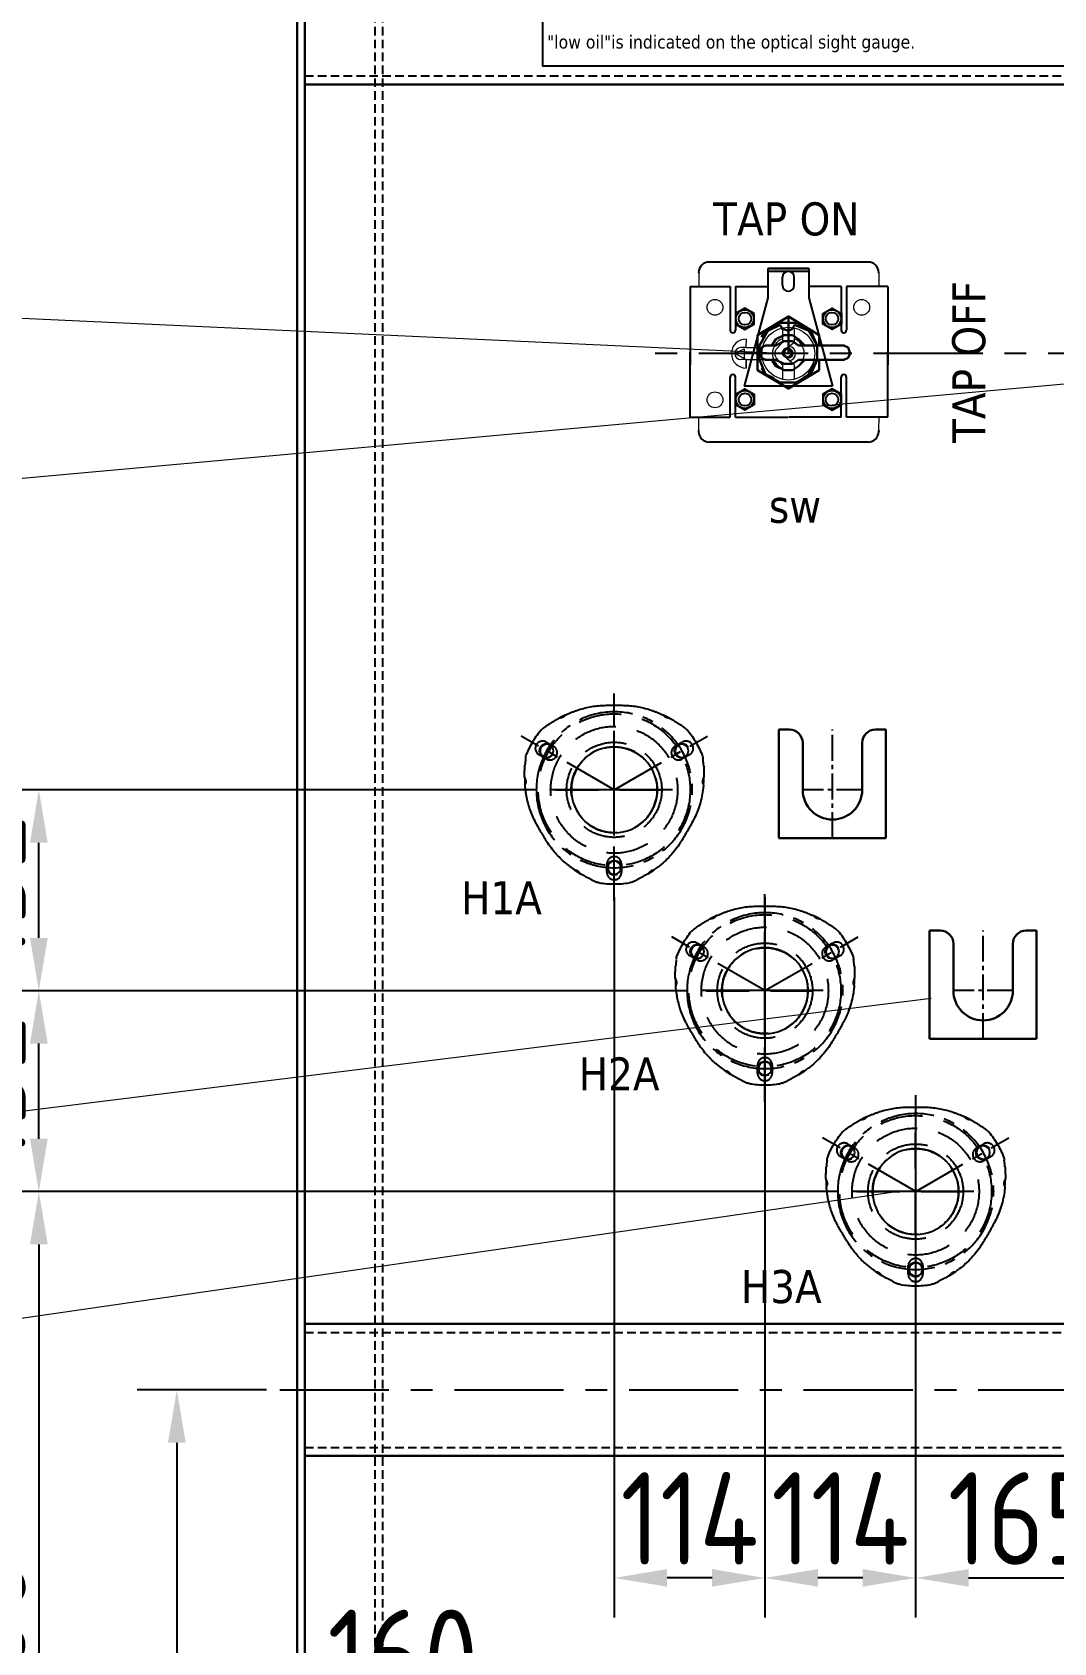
# Model space of a CAD drawing. Header units: millimetres. Extents: x 51831 to 122350, y -311274 to -161296.
# Drawn here: x 53288 to 54061, y -163890 to -162672 of the extents above; entities that cross this region are included whole.
import ezdxf

# ---------------------------------------------------------------- set-up
doc = ezdxf.new("R2010")
doc.units = ezdxf.units.MM
doc.header["$LTSCALE"] = 13
for name, pattern in [('CENTER', [50.8, 31.75, -6.35, 6.35, -6.35]), ('CENTER2', [1.125, 0.75, -0.125, 0.125, -0.125]), ('CENTERX2', [101.6, 63.5, -12.7, 12.7, -12.7]), ('DASHED', [0.75, 0.5, -0.25])]:
    doc.linetypes.add(name, pattern=pattern)
doc.layers.get('0').update_dxf_attribs({"color": 1, "linetype": 'CENTER'})
for name, color, linetype in [('1', 4, 'Continuous'), ('2细线层', 4, 'Continuous'), ('3中心线层', 1, 'CENTER'), ('4虚线层', 6, 'DASHED'), ('中心线', 1, 'CENTER2'), ('粗实线', 4, 'Continuous')]:
    doc.layers.add(name, color=color, linetype=linetype)
doc.layers.add('标注、文本', color=3, linetype='Continuous', lineweight=25)
doc.layers.add('铁心', color=3, linetype='Continuous', lineweight=0)
doc.styles.get("Standard").update_dxf_attribs({"font": 'gbenor.shx', "bigfont": 'gbcbig.shx'})
doc.styles.add('Tahoma$001', font='tahoma.ttf', dxfattribs={"height": 2.159784})
doc.dimstyles.new('1-15', dxfattribs={"dimscale": 20, "dimtxt": 3.5, "dimasz": 2, "dimexe": 1.5, "dimexo": 0.5, "dimgap": 0.5, "dimtad": 1, "dimtoh": 1, "dimdec": 1, "dimdsep": 46, "dimtxsty": 'Standard', "dimcen": 2.5, "dimclrd": 3, "dimclre": 3, "dimclrt": 3, "dimadec": 0, "dimazin": 2, "dimtfac": 1, "dimtdec": 1, "dimtmove": 0, "dimatfit": 2, "dimfxl": 1, "dimarcsym": 0})

# ---------------------------------------------------------------- blocks, each defined once
blk = doc.blocks.new('A$C2C6D2C8C')
at = {"color": 0, "linetype": 'ByBlock'}
for p, q in [((134.7, 136.2), (14.4, 136.2)), ((6.5, 128.2), (6.5, 127.7)), ((58.7, 131.4), (58.7, 109.1)), ((89.9, 131.4), (58.7, 131.4)), ((58.7, 131.4), (89.9, 131.4)), ((58.7, 129.2), (89.9, 129.2)), ((69.8, 118.6), (69.8, 124.7)), ((78.7, 118.6), (78.7, 124.7)), ((89.9, 131.4), (89.9, 109.1)), ((142.7, 127.7), (142.7, 128.2)), ((0, 117.7), (30.4, 117.7)), ((0, 117.7), (0, 58.4)), ((20.3, 117.7), (26.4, 117.7)), ((30.3, 117.7), (30.4, 117.7)), ((30.4, 117.7), (30.4, 84.6)), ((34.3, 117.7), (58.7, 117.7)), ((34.3, 117.7), (34.3, 84.6)), ((114.3, 117.7), (89.9, 117.7)), ((114.3, 117.7), (114.3, 84.6)), ((149.6, 117.7), (118.2, 117.7)), ((118.5, 117.7), (118.2, 117.7)), ((118.2, 117.7), (118.2, 84.6)), ((143.7, 117.7), (132.4, 117.7)), ((149.6, 117.7), (149.6, 58.4)), ((58.7, 109.1), (40.9, 42.3)), ((89.9, 109.1), (107.7, 42.3)), ((0, 18.8), (0, 68.1)), ((149.6, 18.8), (149.6, 68.1)), ((30.4, 18.8), (30.4, 49.2)), ((34.3, 18.8), (34.3, 49.2)), ((114.3, 18.8), (114.3, 49.2)), ((118.2, 18.8), (118.2, 49.2)), ((107.7, 42.3), (40.9, 42.3)), ((0, 18.8), (18.8, 18.8)), ((18.8, 18.8), (30.4, 18.8)), ((34.3, 18.8), (74.2, 18.8)), ((114.3, 18.8), (74.6, 18.8)), ((143, 18.8), (118.2, 18.8)), ((149.6, 18.8), (132.4, 18.8)), ((6.5, 7.9), (6.5, 8.8)), ((74.6, 0), (14.4, 0)), ((134.7, 0), (61.5, 0)), ((142.7, 8.8), (142.7, 7.9)), ((142.7, 7.9), (142.7, 8.8))]:
    blk.add_line(p, q, dxfattribs=at)
at = {"lineweight": 15}
for p, q in [((6.5, 127.7), (6.5, 117.7)), ((142.7, 127.7), (142.7, 117.7)), ((42.3, 77.9), (42.2, 71.4)), ((6.5, 8.4), (6.5, 18.8)), ((142.7, 8.8), (143, 18.8))]:
    blk.add_line(p, q, dxfattribs=at)
at = {"color": 0, "linetype": 'ByBlock', "lineweight": 18}
for p, q in [((69.8, 86.4), (69.8, 75.4)), ((78.8, 86.4), (78.8, 75.4)), ((69.8, 75.4), (65.2, 70.2)), ((69.8, 75.4), (68.1, 73.5)), ((78.8, 75.4), (71.5, 69.2)), ((33.8, 66.9), (40.8, 70.6)), ((40.8, 63.2), (33.8, 66.9)), ((42.3, 71.4), (38.3, 71.4)), ((42.3, 62.4), (38.3, 62.4)), ((40.8, 70.6), (40.8, 63.2)), ((42.3, 71.4), (54.8, 71.4)), ((42.3, 62.4), (54.8, 62.4)), ((42.3, 62.4), (42.3, 55.9)), ((42.3, 55.9), (42.3, 62.4)), ((65.2, 63.6), (69.8, 58.4)), ((78.8, 58.4), (71.5, 64.6)), ((69.8, 58.4), (68.1, 60.3)), ((69.8, 58.4), (69.8, 47.4)), ((78.8, 58.4), (78.8, 47.4))]:
    blk.add_line(p, q, dxfattribs=at)
at = {"color": 0, "linetype": 'ByBlock'}
for points in [[(48.5, 97.3), (41.4, 101.4), (34.4, 97.3), (34.4, 89.2), (41.4, 85.2), (48.5, 89.2)], [(100.3, 97.3), (107.4, 101.4), (114.4, 97.3), (114.4, 89.2), (107.4, 85.2), (100.3, 89.2)], [(48.5, 28.1), (41.4, 24.1), (34.4, 28.1), (34.4, 36.2), (41.4, 40.3), (48.5, 36.2)], [(100.3, 28.1), (107.4, 24.1), (114.4, 28.1), (114.4, 36.2), (107.4, 40.3), (100.3, 36.2)]]:
    blk.add_lwpolyline(points, close=True, dxfattribs=at)
at = {"lineweight": 15}
for centre in [(18.8, 101.9), (129.8, 101.9), (18.8, 31.9)]:
    blk.add_circle(centre, 6, dxfattribs=at)
at = {"color": 0, "linetype": 'ByBlock'}
for centre, radius in [((41.4, 93.3), 6.76), ((41.5, 93.3), 4.75), ((107.4, 93.3), 6.76), ((107.3, 93.3), 4.75), ((41.4, 32.2), 6.76), ((41.5, 32.1), 4.75), ((107.4, 32.2), 6.76), ((107.3, 32.1), 4.75)]:
    blk.add_circle(centre, radius, dxfattribs=at)
at = {"color": 0, "linetype": 'ByBlock', "lineweight": 18}
for radius in [20, 3.5]:
    blk.add_circle((74.3, 66.9), radius, dxfattribs=at)
at = {"color": 0, "linetype": 'ByBlock'}
for centre, radius, start, end in [((14.4, 128.2), 7.94, 90, 180), ((134.7, 128.2), 7.94, 0, 90), ((74.3, 124.7), 4.46, 0, 180), ((74.3, 118.6), 4.46, 180, 0), ((32.3, 84.6), 1.91, 181.2996, 358.7004), ((116.2, 84.6), 1.91, 181.2996, 358.7004), ((32.3, 49.1), 1.91, 1.2996, 178.7004), ((116.2, 49.1), 1.91, 1.2996, 178.7004), ((14.4, 7.9), 7.94, 180, 270), ((134.7, 7.9), 7.94, 270, 0)]:
    blk.add_arc(centre, radius, start, end, dxfattribs=at)
at = {"color": 0, "linetype": 'ByBlock', "lineweight": 18}
for centre, radius, start, end in [((42.3, 66.9), 11, 90, 270), ((74.3, 66.9), 12, 112.0243, 247.9757), ((74.3, 66.9), 12, 292.0243, 67.9757), ((38.3, 66.9), 4.5, 90, 270), ((68.9, 66.9), 5, 138.5763, 221.4237), ((74.3, 66.9), 3, 130.3645, 229.6355), ((74.3, 66.9), 5.5, 279.2709, 80.7291)]:
    blk.add_arc(centre, radius, start, end, dxfattribs=at)
at = {"layer": '粗实线', "lineweight": 30}
for points in [[(74.3, 66.9), (74.3, 95), (50.9, 80.9)], [(68, 88.7), (58.7, 84.1), (52.4, 73.1), (52.4, 62.2), (57.1, 51.3), (63.4, 48.2)], [(96.1, 73.1), (91.4, 84.1), (80.5, 90.3), (68, 90.3), (57.1, 84.1), (54, 79.4)], [(68, 88.7), (69.6, 85.6), (74.3, 84.1), (77.4, 85.6), (79, 88.7)], [(74.3, 95), (97.7, 80.9), (97.7, 73.1)], [(85.2, 48.2), (89.9, 51.3), (96.1, 62.2), (96.1, 73.1), (89.9, 84.1), (79, 88.7)], [(97.7, 54.4), (74.3, 40.4), (50.9, 54.4), (50.9, 80.9)], [(57.1, 73.1), (54, 71.6), (52.4, 66.9), (54, 63.8), (57.1, 62.2)], [(86.8, 73.1), (82.1, 77.8), (77.4, 80.9), (71.2, 80.9), (64.9, 77.8), (61.8, 73.1)], [(82.1, 73.1), (77.4, 76.2), (71.2, 76.2), (64.9, 73.1)], [(116.4, 62.2), (119.5, 63.8), (121.1, 66.9), (119.5, 71.6), (116.4, 73.1)], [(54, 56), (57.1, 51.3), (68, 45), (80.5, 45), (91.4, 51.3), (96.1, 62.2)], [(61.8, 62.2), (64.9, 57.5), (71.2, 54.4), (77.4, 54.4), (82.1, 57.5), (86.8, 62.2)], [(64.9, 62.2), (71.2, 59.1), (77.4, 59.1), (82.1, 62.2)], [(97.7, 62.2), (97.7, 54.4)]]:
    blk.add_lwpolyline(points, dxfattribs=at)
blk.add_lwpolyline([(77.4, 66.9), (75.8, 70), (74.3, 71.6), (71.2, 70), (69.6, 66.9), (71.2, 65.3), (74.3, 63.8), (75.8, 65.3)], close=True, dxfattribs=at)
for points in [[(57.1, 73.1), (57.1, 73.1), (64.9, 73.1), (64.9, 73.1)], [(82.1, 73.1), (82.1, 73.1), (116.4, 73.1), (116.4, 73.1)], [(57.1, 62.2), (57.1, 62.2), (64.9, 62.2), (64.9, 62.2)], [(82.1, 62.2), (82.1, 62.2), (116.4, 62.2), (116.4, 62.2)]]:
    blk.add_open_spline(points, degree=3, dxfattribs=at)
blk = doc.blocks.new('0.020')
at = {"layer": '中心线', "ltscale": 2}
for p, q in [((13611.2, 16499.1), (13611.2, 16581.1)), ((13588.7, 16535.6), (13633.7, 16535.6))]:
    blk.add_line(p, q, dxfattribs=at)
at = {"layer": '粗实线', "lineweight": 30}
for p, q in [((13570.7, 16499.1), (13570.7, 16581.1)), ((13570.7, 16581.1), (13578.7, 16581.1)), ((13643.7, 16581.1), (13651.7, 16581.1)), ((13651.7, 16499.1), (13651.7, 16581.1)), ((13588.7, 16535.6), (13588.7, 16571.1)), ((13633.7, 16535.6), (13633.7, 16571.1)), ((13570.7, 16499.1), (13651.7, 16499.1))]:
    blk.add_line(p, q, dxfattribs=at)
for centre, radius, start, end in [((13578.7, 16571.1), 10, 0, 90), ((13643.7, 16571.1), 10, 90, 180), ((13611.2, 16535.6), 22.5, 180, 0)]:
    blk.add_arc(centre, radius, start, end, dxfattribs=at)
blk = doc.blocks.new('*D1084')
at = {"layer": 'Defpoints', "color": 0, "transparency": 16777216}
for p in [(53488.7, -162084.9), (53191.4, -164234.9), (53488.7, -164234.9)]:
    blk.add_point(p, dxfattribs=at)
at = {"layer": '标注、文本', "color": 3, "lineweight": -2, "transparency": 16777216}
for p, q in [((53478.7, -162084.9), (53161.4, -162084.9)), ((53191.4, -162124.9), (53191.4, -164194.9)), ((53478.7, -164234.9), (53161.4, -164234.9))]:
    blk.add_line(p, q, dxfattribs=at)
at = {"layer": '标注、文本', "color": 3, "transparency": 16777216}
for points in [[(53184.7, -162124.9), (53198, -162124.9), (53191.4, -162084.9)], [(53184.7, -164194.9), (53198, -164194.9), (53191.4, -164234.9)]]:
    blk.add_solid(points, dxfattribs=at)
at = {"layer": '标注、文本', "color": 3, "transparency": 16777216, "insert": (53146.4, -163159.9), "char_height": 70, "attachment_point": 5, "rotation": 90}
blk.add_mtext('2150', dxfattribs=at)
blk = doc.blocks.new('*D1075')
at = {"layer": 'Defpoints', "color": 0, "transparency": 16777216}
for p in [(53728.7, -163316.2), (53842.7, -163316.2), (53728.7, -163841.2)]:
    blk.add_point(p, dxfattribs=at)
at = {"layer": '标注、文本', "color": 3, "lineweight": -2, "transparency": 16777216}
for p, q in [((53728.7, -163326.2), (53728.7, -163871.2)), ((53842.7, -163326.2), (53842.7, -163871.2)), ((53802.7, -163841.2), (53768.7, -163841.2))]:
    blk.add_line(p, q, dxfattribs=at)
at = {"layer": '标注、文本', "color": 3, "transparency": 16777216}
for points in [[(53768.7, -163834.5), (53768.7, -163847.8), (53728.7, -163841.2)], [(53802.7, -163834.5), (53802.7, -163847.8), (53842.7, -163841.2)]]:
    blk.add_solid(points, dxfattribs=at)
at = {"layer": '标注、文本', "color": 3, "transparency": 16777216, "insert": (53785.7, -163796.2), "char_height": 70, "attachment_point": 5}
blk.add_mtext('114', dxfattribs=at)
blk = doc.blocks.new('*D1076')
at = {"layer": 'Defpoints', "color": 0, "transparency": 16777216}
for p in [(53842.7, -163468.2), (53956.7, -163468.2), (53842.7, -163841.2)]:
    blk.add_point(p, dxfattribs=at)
at = {"layer": '标注、文本', "color": 3, "lineweight": -2, "transparency": 16777216}
for p, q in [((53842.7, -163478.2), (53842.7, -163871.2)), ((53956.7, -163478.2), (53956.7, -163871.2)), ((53916.7, -163841.2), (53882.7, -163841.2))]:
    blk.add_line(p, q, dxfattribs=at)
at = {"layer": '标注、文本', "color": 3, "transparency": 16777216}
for points in [[(53882.7, -163834.5), (53882.7, -163847.8), (53842.7, -163841.2)], [(53916.7, -163834.5), (53916.7, -163847.8), (53956.7, -163841.2)]]:
    blk.add_solid(points, dxfattribs=at)
at = {"layer": '标注、文本', "color": 3, "transparency": 16777216, "insert": (53899.7, -163796.2), "char_height": 70, "attachment_point": 5}
blk.add_mtext('114', dxfattribs=at)
blk = doc.blocks.new('*D1077')
at = {"layer": 'Defpoints', "color": 0, "transparency": 16777216}
for p in [(53956.7, -163548.9), (54121.7, -163548.9), (54121.7, -163841.2)]:
    blk.add_point(p, dxfattribs=at)
at = {"layer": '标注、文本', "color": 3, "lineweight": -2, "transparency": 16777216}
for p, q in [((53956.7, -163558.9), (53956.7, -163871.2)), ((54121.7, -163558.9), (54121.7, -163871.2)), ((53996.7, -163841.2), (54081.7, -163841.2))]:
    blk.add_line(p, q, dxfattribs=at)
at = {"layer": '标注、文本', "color": 3, "transparency": 16777216}
for points in [[(53996.7, -163834.5), (53996.7, -163847.8), (53956.7, -163841.2)], [(54081.7, -163834.5), (54081.7, -163847.8), (54121.7, -163841.2)]]:
    blk.add_solid(points, dxfattribs=at)
at = {"layer": '标注、文本', "color": 3, "transparency": 16777216, "insert": (54039.2, -163796.2), "char_height": 70, "attachment_point": 5}
blk.add_mtext('165', dxfattribs=at)
blk = doc.blocks.new('*D1080')
at = {"layer": 'Defpoints', "color": 0, "transparency": 16777216}
for p in [(53907.8, -163548.9), (53293.4, -164234.9), (53770.5, -164234.9)]:
    blk.add_point(p, dxfattribs=at)
at = {"layer": '标注、文本', "color": 3, "lineweight": -2, "transparency": 16777216}
for p, q in [((53897.8, -163548.9), (53263.4, -163548.9)), ((53293.4, -163588.9), (53293.4, -164194.9)), ((53760.5, -164234.9), (53263.4, -164234.9))]:
    blk.add_line(p, q, dxfattribs=at)
at = {"layer": '标注、文本', "color": 3, "transparency": 16777216}
for points in [[(53286.7, -163588.9), (53300.1, -163588.9), (53293.4, -163548.9)], [(53286.7, -164194.9), (53300.1, -164194.9), (53293.4, -164234.9)]]:
    blk.add_solid(points, dxfattribs=at)
at = {"layer": '标注、文本', "color": 3, "transparency": 16777216, "insert": (53248.4, -163891.9), "char_height": 70, "attachment_point": 5, "rotation": 90}
blk.add_mtext('686', dxfattribs=at)
blk = doc.blocks.new('*D1088')
at = {"layer": 'Defpoints', "color": 0, "transparency": 16777216}
for p in [(53475.7, -163698.9), (53397.8, -164234.9), (53475.7, -164234.9)]:
    blk.add_point(p, dxfattribs=at)
at = {"layer": '标注、文本', "color": 3, "lineweight": -2, "transparency": 16777216}
for p, q in [((53465.7, -163698.9), (53367.8, -163698.9)), ((53397.8, -163738.9), (53397.8, -164194.9)), ((53465.7, -164234.9), (53367.8, -164234.9))]:
    blk.add_line(p, q, dxfattribs=at)
at = {"layer": '标注、文本', "color": 3, "transparency": 16777216}
for points in [[(53391.1, -163738.9), (53404.5, -163738.9), (53397.8, -163698.9)], [(53391.1, -164194.9), (53404.5, -164194.9), (53397.8, -164234.9)]]:
    blk.add_solid(points, dxfattribs=at)
at = {"layer": '标注、文本', "color": 3, "transparency": 16777216, "insert": (53352.8, -163966.9), "char_height": 70, "attachment_point": 5, "rotation": 90}
blk.add_mtext('536', dxfattribs=at)
blk = doc.blocks.new('*D1094')
at = {"layer": 'Defpoints', "color": 0, "transparency": 16777216}
for p in [(53488.7, -163945.2), (53488.7, -164009.4), (53648.7, -164009.4)]:
    blk.add_point(p, dxfattribs=at)
at = {"layer": '标注、文本', "color": 3, "lineweight": -2, "transparency": 16777216}
for p, q in [((53488.7, -163999.4), (53488.7, -163915.2)), ((53648.7, -163999.4), (53648.7, -163915.2)), ((53608.7, -163945.2), (53528.7, -163945.2))]:
    blk.add_line(p, q, dxfattribs=at)
at = {"layer": '标注、文本', "color": 3, "transparency": 16777216}
for points in [[(53528.7, -163938.5), (53528.7, -163951.9), (53488.7, -163945.2)], [(53608.7, -163938.5), (53608.7, -163951.9), (53648.7, -163945.2)]]:
    blk.add_solid(points, dxfattribs=at)
at = {"layer": '标注、文本', "color": 3, "transparency": 16777216, "insert": (53568.7, -163900.2), "char_height": 70, "attachment_point": 5}
blk.add_mtext('160', dxfattribs=at)
blk = doc.blocks.new('*D1073')
at = {"layer": 'Defpoints', "color": 0, "transparency": 16777216}
for p in [(53293.4, -163396.9), (53794.7, -163396.9), (53907.8, -163548.9)]:
    blk.add_point(p, dxfattribs=at)
at = {"layer": '标注、文本', "color": 3, "lineweight": -2, "transparency": 16777216}
for p, q in [((53784.7, -163396.9), (53263.4, -163396.9)), ((53293.4, -163508.9), (53293.4, -163436.9)), ((53897.8, -163548.9), (53263.4, -163548.9))]:
    blk.add_line(p, q, dxfattribs=at)
at = {"layer": '标注、文本', "color": 3, "transparency": 16777216}
for points in [[(53286.7, -163436.9), (53300.1, -163436.9), (53293.4, -163396.9)], [(53286.7, -163508.9), (53300.1, -163508.9), (53293.4, -163548.9)]]:
    blk.add_solid(points, dxfattribs=at)
at = {"layer": '标注、文本', "color": 3, "transparency": 16777216, "insert": (53248.4, -163472.9), "char_height": 70, "attachment_point": 5, "rotation": 90}
blk.add_mtext('152', dxfattribs=at)
blk = doc.blocks.new('*D1074')
at = {"layer": 'Defpoints', "color": 0, "transparency": 16777216}
for p in [(53293.4, -163244.9), (53679.8, -163244.9), (53794.7, -163396.9)]:
    blk.add_point(p, dxfattribs=at)
at = {"layer": '标注、文本', "color": 3, "lineweight": -2, "transparency": 16777216}
for p, q in [((53669.8, -163244.9), (53263.4, -163244.9)), ((53293.4, -163356.9), (53293.4, -163284.9)), ((53784.7, -163396.9), (53263.4, -163396.9))]:
    blk.add_line(p, q, dxfattribs=at)
at = {"layer": '标注、文本', "color": 3, "transparency": 16777216}
for points in [[(53286.7, -163284.9), (53300.1, -163284.9), (53293.4, -163244.9)], [(53286.7, -163356.9), (53300.1, -163356.9), (53293.4, -163396.9)]]:
    blk.add_solid(points, dxfattribs=at)
at = {"layer": '标注、文本', "color": 3, "transparency": 16777216, "insert": (53248.4, -163320.9), "char_height": 70, "attachment_point": 5, "rotation": 90}
blk.add_mtext('152', dxfattribs=at)
blk = doc.blocks.new('888')
at = {"layer": '2细线层'}
for centre in [(1092.4, 2376.2), (1194.6, 2376.2), (1143.5, 2287.7)]:
    blk.add_circle(centre, 5, dxfattribs=at)
at = {"layer": '3中心线层', "ltscale": 0.1}
for p, q in [((1143.5, 2262.6), (1143.5, 2419.6)), ((1143.5, 2346.7), (1073.1, 2387.3)), ((1143.5, 2346.7), (1214, 2387.3))]:
    blk.add_line(p, q, dxfattribs=at)
at = {"layer": '3中心线层', "color": 1}
blk.add_line((1099.4, 2346.7), (1192.4, 2346.7), dxfattribs=at)
at = {"layer": '3中心线层', "ltscale": 0.1}
blk.add_circle((1143.5, 2346.7), 59, dxfattribs=at)
at = {"layer": '标注、文本'}
for centre in [(1092.4, 2376.2), (1194.6, 2376.2), (1143.5, 2287.7)]:
    blk.add_arc(centre, 5.5, 242.6715, 150, dxfattribs=at)
at = {"layer": '粗实线'}
blk.add_circle((1143.5, 2346.7), 32.5, dxfattribs=at)
blk = doc.blocks.new('A$C03F92070')
at = {"layer": '4虚线层', "ltscale": 5}
for p, q in [((67.8, 40.2), (67.8, 116)), ((16.5, 94.8), (10.9, 98)), ((16.4, 107.6), (22, 104.3)), ((113.7, 104.3), (119.3, 107.6)), ((124.8, 98), (119.2, 94.8)), ((23.3, 71.5), (112.4, 71.5)), ((62.3, 8.9), (62.3, 15.4)), ((73.3, 15.4), (73.3, 8.9))]:
    blk.add_line(p, q, dxfattribs=at)
for radius in [57.5, 48, 36, 32.5]:
    blk.add_circle((67.8, 71.5), radius, dxfattribs=at)
at = {"layer": '4虚线层', "ltscale": 5, "extrusion": (0, 0, -1)}
for centre, radius, start, end in [((-62.3, 65.4), 70, 71.0219, 87.9453), ((-67.8, -88), 223.5, 87.9453, 92.0547), ((-73.4, 65.4), 70, 92.0547, 108.9781), ((-68.8, 46.5), 90, 55.4521, 61.3818), ((-68.8, 46.5), 90, 64.9245, 71.0219), ((-66.9, 46.5), 90, 108.9781, 115.0755), ((-66.9, 46.5), 90, 118.6182, 124.5479), ((-67.8, 71.5), 71.5, 20.9645, 39.0355), ((-68.8, 46.5), 90, 51.0831, 52.2343), ((-66.9, 46.5), 90, 127.7657, 128.9169), ((-67.8, 71.5), 71.5, 140.9645, 159.0355), ((-90, 83.1), 90, 358.6182, 4.5479), ((-90, 83.1), 90, 7.7657, 8.9169), ((-45.7, 83.1), 90, 171.0831, 172.2343), ((-45.7, 83.1), 90, 175.4521, 181.3818), ((-90, 83.1), 90, 349.4672, 355.0755), ((-45.7, 83.1), 90, 184.9245, 186.6023), ((-70.3, 79.5), 70, 331.9245, 349.4672), ((-65.6, 80.8), 70, 186.6023, 207.2178), ((71, 151), 223.5, 207.2178, 212.3568), ((-205.8, 151.7), 223.5, 327.6503, 331.9245), ((-76.1, 69.6), 70, 310.1708, 327.6503), ((-58.7, 68.9), 70, 212.3568, 233.0262), ((-89, 84.9), 90, 304.9245, 310.1708), ((-46.7, 84.9), 90, 233.0262, 235.0755), ((-89, 84.9), 90, 295.4521, 301.3818), ((-89, 84.9), 90, 291.0831, 292.2343), ((-67.8, 71.5), 71.5, 260.9645, 279.0355), ((-46.7, 84.9), 90, 247.7657, 248.9169), ((-46.7, 84.9), 90, 238.6182, 244.5479)]:
    blk.add_arc(centre, radius, start, end, dxfattribs=at)
at = {"layer": '4虚线层', "ltscale": 5}
for centre, start, end in [((13.6, 102.8), 60, 240), ((19.2, 99.6), 240, 60), ((116.5, 99.6), 120, 300), ((122.1, 102.8), 300, 120), ((67.8, 15.4), 0, 180), ((67.8, 8.9), 180, 0)]:
    blk.add_arc(centre, 5.5, start, end, dxfattribs=at)
for points, knots in [([(30.9, 128.1), (30.9, 128.1), (30.9, 128.1), (30.8, 128.1), (30.8, 128), (30.6, 128), (30.5, 127.9), (30.2, 127.8), (30, 127.7), (29.7, 127.5), (29.5, 127.4), (29.2, 127.3), (29, 127.2), (28.6, 127), (28.4, 126.9), (28, 126.7), (27.8, 126.6), (27.4, 126.4), (27.2, 126.3), (26.9, 126.1), (26.7, 126), (26.4, 125.8), (26.2, 125.8), (26, 125.6), (25.9, 125.6), (25.7, 125.5), (25.6, 125.4), (25.6, 125.4), (25.6, 125.4), (25.6, 125.4), (25.6, 125.4), (25.6, 125.4)], [0, 0, 0, 0, 0.043819, 0.043819, 0.119878, 0.119878, 0.195937, 0.195937, 0.271996, 0.271996, 0.348055, 0.348055, 0.424114, 0.424114, 0.500173, 0.500173, 0.576231, 0.576231, 0.65229, 0.65229, 0.728349, 0.728349, 0.804408, 0.804408, 0.880467, 0.880467, 0.956526, 0.956526, 0.994556, 0.994556, 1, 1, 1, 1]), ([(30.7, 128), (30.6, 128), (30.6, 127.9), (30.5, 127.8), (30.4, 127.8), (30.3, 127.6), (30.2, 127.5), (30.1, 127.4), (30, 127.3), (29.9, 127), (29.8, 126.9), (29.6, 126.7), (29.5, 126.6), (29.3, 126.5), (29.2, 126.4), (28.9, 126.3), (28.8, 126.2), (28.4, 126.1), (28.1, 126), (27.5, 125.9), (27.3, 125.8), (26.9, 125.8), (26.7, 125.7), (26.5, 125.7), (26.4, 125.7), (26, 125.6), (25.8, 125.6), (25.7, 125.5)], [0, 0, 0, 0, 0.0625, 0.0625, 0.125, 0.125, 0.1875, 0.1875, 0.25, 0.25, 0.3125, 0.3125, 0.375, 0.375, 0.4375, 0.4375, 0.5, 0.5, 0.625, 0.625, 0.75, 0.75, 0.8125, 0.8125, 0.875, 0.875, 1, 1, 1, 1]), ([(110.1, 125.4), (110.1, 125.4), (110.1, 125.4), (110.1, 125.4), (110.1, 125.4), (110.1, 125.4), (110, 125.5), (109.8, 125.6), (109.7, 125.6), (109.5, 125.8), (109.3, 125.8), (109, 126), (108.8, 126.1), (108.5, 126.3), (108.3, 126.4), (107.9, 126.6), (107.7, 126.7), (107.3, 126.9), (107.1, 127), (106.7, 127.2), (106.5, 127.3), (106.2, 127.5), (106, 127.5), (105.7, 127.7), (105.5, 127.8), (105.2, 127.9), (105.1, 128), (104.9, 128), (104.9, 128.1), (104.8, 128.1), (104.8, 128.1), (104.8, 128.1), (104.8, 128.1), (104.8, 128.1)], [0, 0, 0, 0, 0.005743, 0.005743, 0.043766, 0.043766, 0.119813, 0.119813, 0.195859, 0.195859, 0.271906, 0.271906, 0.347952, 0.347952, 0.423999, 0.423999, 0.500046, 0.500046, 0.576092, 0.576092, 0.652139, 0.652139, 0.728185, 0.728185, 0.804232, 0.804232, 0.880279, 0.880279, 0.956325, 0.956325, 0.994349, 0.994349, 1, 1, 1, 1]), ([(110, 125.5), (109.9, 125.5), (109.8, 125.6), (109.6, 125.6), (109.5, 125.6), (109.2, 125.7), (109, 125.7), (108.4, 125.8), (108.2, 125.9), (107.6, 126), (107.3, 126.1), (106.9, 126.2), (106.8, 126.3), (106.5, 126.4), (106.4, 126.5), (106.2, 126.6), (106.1, 126.7), (105.9, 126.9), (105.8, 127), (105.7, 127.3), (105.6, 127.3), (105.5, 127.5), (105.4, 127.6), (105.3, 127.8), (105.2, 127.8), (105.1, 127.9), (105.1, 128), (105, 128)], [0, 0, 0, 0, 0.0625, 0.0625, 0.125, 0.125, 0.25, 0.25, 0.375, 0.375, 0.5, 0.5, 0.5625, 0.5625, 0.625, 0.625, 0.6875, 0.6875, 0.75, 0.75, 0.8125, 0.8125, 0.875, 0.875, 0.9375, 0.9375, 1, 1, 1, 1]), ([(13.9, 117.8), (13.9, 117.8), (13.9, 117.8), (13.8, 117.7), (13.8, 117.7), (13.7, 117.6), (13.7, 117.6)], [0, 0, 0, 0, 0.272943, 0.542517, 0.809704, 1, 1, 1, 1]), ([(14.2, 118), (14.2, 118), (14.1, 118), (14.1, 117.9), (14, 117.9), (14, 117.8), (13.9, 117.8)], [0, 0, 0, 0, 0.251777, 0.501943, 0.751136, 1, 1, 1, 1]), ([(14.6, 118.3), (14.5, 118.2), (14.5, 118.2), (14.4, 118.1), (14.3, 118.1), (14.2, 118), (14.2, 118)], [0, 0, 0, 0, 0.251749, 0.501948, 0.751171, 1, 1, 1, 1]), ([(15.7, 119.2), (15.7, 119.1), (15.6, 119), (15.5, 118.9), (15.3, 118.8), (15.2, 118.7), (15.1, 118.6), (14.9, 118.5), (14.8, 118.5), (14.7, 118.4), (14.6, 118.3), (14.6, 118.3)], [0, 0, 0, 0, 0.114473, 0.22719, 0.338528, 0.448878, 0.558641, 0.668227, 0.778044, 0.888502, 1, 1, 1, 1]), ([(17.8, 120.6), (17.8, 120.6), (17.7, 120.6), (17.6, 120.5), (17.3, 120.3), (16.9, 120), (16.6, 119.8), (16.3, 119.6), (16, 119.4), (15.8, 119.2), (15.7, 119.2)], [0, 0, 0, 0, 0.026865, 0.187364, 0.351072, 0.511786, 0.674931, 0.783277, 0.891149, 1, 1, 1, 1]), ([(120, 119.2), (119.9, 119.2), (119.8, 119.3), (119.7, 119.4), (119.5, 119.5), (119.4, 119.6), (119.3, 119.6), (119.1, 119.8), (118.8, 120), (118.4, 120.3), (118.1, 120.5), (118, 120.6), (117.9, 120.6), (117.9, 120.6)], [0, 0, 0, 0, 0.05466, 0.108896, 0.162888, 0.216817, 0.270864, 0.325211, 0.488741, 0.649833, 0.813717, 0.974388, 1, 1, 1, 1]), ([(121.1, 118.3), (121.1, 118.3), (121, 118.4), (120.9, 118.5), (120.8, 118.5), (120.6, 118.6), (120.5, 118.7), (120.4, 118.8), (120.2, 118.9), (120.1, 119), (120, 119.1), (120, 119.2)], [0, 0, 0, 0, 0.111498, 0.221956, 0.331773, 0.441359, 0.551122, 0.661472, 0.77281, 0.885527, 1, 1, 1, 1]), ([(121.5, 118), (121.5, 118), (121.4, 118.1), (121.3, 118.1), (121.2, 118.2), (121.2, 118.2), (121.1, 118.3)], [0, 0, 0, 0, 0.248829, 0.498052, 0.748251, 1, 1, 1, 1]), ([(121.8, 117.8), (121.7, 117.8), (121.7, 117.9), (121.6, 117.9), (121.6, 118), (121.5, 118), (121.5, 118)], [0, 0, 0, 0, 0.248864, 0.498057, 0.748223, 1, 1, 1, 1]), ([(122, 117.6), (122, 117.6), (121.9, 117.7), (121.9, 117.7), (121.8, 117.8), (121.8, 117.8), (121.8, 117.8)], [0, 0, 0, 0, 0.190293, 0.457482, 0.727057, 1, 1, 1, 1]), ([(0.5, 92.8), (0.5, 92.7), (0.5, 92.6), (0.5, 92.4), (0.5, 92.3), (0.4, 92.1), (0.4, 91.9), (0.4, 91.7), (0.4, 91.3), (0.3, 90.9), (0.3, 90.5), (0.3, 90.3), (0.3, 90.3), (0.3, 90.2)], [0, 0, 0, 0, 0.05466, 0.108897, 0.162889, 0.216817, 0.270864, 0.325211, 0.488741, 0.649833, 0.813717, 0.974388, 1, 1, 1, 1]), ([(0.7, 94.3), (0.7, 94.2), (0.7, 94.1), (0.6, 94), (0.6, 93.8), (0.6, 93.6), (0.6, 93.5), (0.6, 93.3), (0.6, 93.1), (0.5, 93), (0.5, 92.8), (0.5, 92.8)], [0, 0, 0, 0, 0.111498, 0.221956, 0.331773, 0.441359, 0.551122, 0.661472, 0.77281, 0.885527, 1, 1, 1, 1]), ([(0.7, 94.7), (0.7, 94.6), (0.7, 94.6), (0.7, 94.5), (0.7, 94.4), (0.7, 94.3), (0.7, 94.3)], [0, 0, 0, 0, 0.248829, 0.498052, 0.748251, 1, 1, 1, 1]), ([(0.8, 95.3), (0.8, 95.3), (0.8, 95.2), (0.8, 95.2), (0.8, 95.1), (0.8, 95), (0.8, 95)], [0, 0, 0, 0, 0.190297, 0.457484, 0.727058, 1, 1, 1, 1]), ([(134.9, 95), (134.9, 95), (134.9, 95.1), (134.9, 95.2), (134.9, 95.2), (134.9, 95.3), (134.9, 95.3)], [0, 0, 0, 0, 0.272943, 0.542517, 0.809704, 1, 1, 1, 1]), ([(135, 94.7), (135, 94.7), (134.9, 94.8), (134.9, 94.8), (134.9, 94.9), (134.9, 95), (134.9, 95)], [0, 0, 0, 0, 0.251777, 0.501943, 0.751136, 1, 1, 1, 1]), ([(135, 94.3), (135, 94.3), (135, 94.4), (135, 94.5), (135, 94.6), (135, 94.6), (135, 94.7)], [0, 0, 0, 0, 0.251749, 0.501948, 0.751171, 1, 1, 1, 1]), ([(135.2, 92.8), (135.2, 92.8), (135.2, 93), (135.1, 93.1), (135.1, 93.3), (135.1, 93.5), (135.1, 93.6), (135.1, 93.8), (135.1, 94), (135, 94.1), (135, 94.2), (135, 94.3)], [0, 0, 0, 0, 0.114473, 0.22719, 0.338528, 0.448878, 0.558641, 0.668227, 0.778044, 0.888502, 1, 1, 1, 1]), ([(135.4, 90.2), (135.4, 90.3), (135.4, 90.3), (135.4, 90.5), (135.4, 90.9), (135.3, 91.3), (135.3, 91.7), (135.3, 92.1), (135.2, 92.4), (135.2, 92.7), (135.2, 92.8)], [0, 0, 0, 0, 0.026865, 0.187364, 0.351073, 0.511786, 0.674931, 0.783277, 0.891149, 1, 1, 1, 1]), ([(0, 81.2), (0, 81.2), (0, 81.2), (0, 81.1), (0, 81.1), (0, 81.1), (0, 81), (0, 80.8), (0, 80.7), (0, 80.4), (0, 80.2), (0.1, 79.8), (0.1, 79.7), (0.1, 79.2), (0.1, 79), (0.1, 78.6), (0.1, 78.4), (0.1, 77.9), (0.2, 77.7), (0.2, 77.3), (0.2, 77.1), (0.2, 76.7), (0.2, 76.5), (0.3, 76.1), (0.3, 76), (0.3, 75.7), (0.3, 75.5), (0.3, 75.3), (0.3, 75.3), (0.3, 75.2), (0.3, 75.2), (0.3, 75.2), (0.3, 75.2), (0.3, 75.2)], [0, 0, 0, 0, 0.005743, 0.005743, 0.043766, 0.043766, 0.119813, 0.119813, 0.195859, 0.195859, 0.271906, 0.271906, 0.347952, 0.347952, 0.423999, 0.423999, 0.500046, 0.500046, 0.576092, 0.576092, 0.652139, 0.652139, 0.728185, 0.728185, 0.804232, 0.804232, 0.880279, 0.880279, 0.956325, 0.956325, 0.994349, 0.994349, 1, 1, 1, 1]), ([(0, 81), (0, 80.9), (0, 80.8), (0.1, 80.6), (0.1, 80.5), (0.2, 80.2), (0.3, 80), (0.5, 79.5), (0.6, 79.2), (0.8, 78.7), (0.8, 78.4), (0.9, 78), (0.9, 77.8), (1, 77.5), (1, 77.4), (0.9, 77.1), (0.9, 77), (0.8, 76.7), (0.8, 76.6), (0.7, 76.3), (0.6, 76.2), (0.5, 76), (0.5, 75.9), (0.4, 75.8), (0.4, 75.7), (0.3, 75.5), (0.3, 75.5), (0.3, 75.4)], [0, 0, 0, 0, 0.0625, 0.0625, 0.125, 0.125, 0.25, 0.25, 0.375, 0.375, 0.5, 0.5, 0.5625, 0.5625, 0.625, 0.625, 0.6875, 0.6875, 0.75, 0.75, 0.8125, 0.8125, 0.875, 0.875, 0.9375, 0.9375, 1, 1, 1, 1]), ([(135.4, 75.4), (135.4, 75.5), (135.4, 75.5), (135.3, 75.7), (135.3, 75.8), (135.2, 75.9), (135.2, 76), (135.1, 76.2), (135, 76.3), (134.9, 76.6), (134.9, 76.7), (134.8, 77), (134.8, 77.1), (134.7, 77.4), (134.7, 77.5), (134.8, 77.8), (134.8, 78), (134.9, 78.4), (134.9, 78.7), (135.1, 79.2), (135.2, 79.5), (135.3, 79.8), (135.4, 80), (135.5, 80.2), (135.5, 80.3), (135.6, 80.6), (135.7, 80.8), (135.7, 81)], [0, 0, 0, 0, 0.0625, 0.0625, 0.125, 0.125, 0.1875, 0.1875, 0.25, 0.25, 0.3125, 0.3125, 0.375, 0.375, 0.4375, 0.4375, 0.5, 0.5, 0.625, 0.625, 0.75, 0.75, 0.8125, 0.8125, 0.875, 0.875, 1, 1, 1, 1]), ([(135.4, 75.2), (135.4, 75.2), (135.4, 75.2), (135.4, 75.3), (135.4, 75.3), (135.4, 75.5), (135.4, 75.7), (135.4, 76), (135.4, 76.1), (135.5, 76.5), (135.5, 76.7), (135.5, 77.1), (135.5, 77.3), (135.5, 77.7), (135.6, 78), (135.6, 78.4), (135.6, 78.6), (135.6, 79), (135.6, 79.3), (135.6, 79.7), (135.6, 79.9), (135.7, 80.2), (135.7, 80.4), (135.7, 80.7), (135.7, 80.8), (135.7, 81), (135.7, 81.1), (135.7, 81.1), (135.7, 81.1), (135.7, 81.2), (135.7, 81.2), (135.7, 81.2)], [0, 0, 0, 0, 0.043819, 0.043819, 0.119878, 0.119878, 0.195937, 0.195937, 0.271996, 0.271996, 0.348055, 0.348055, 0.424114, 0.424114, 0.500173, 0.500173, 0.576232, 0.576232, 0.65229, 0.65229, 0.728349, 0.728349, 0.804408, 0.804408, 0.880467, 0.880467, 0.956526, 0.956526, 0.994556, 0.994556, 1, 1, 1, 1]), ([(37.3, 11.2), (37.3, 11.2), (37.3, 11.2), (37.4, 11.1), (37.4, 11.1), (37.6, 11), (37.7, 10.9), (37.9, 10.7), (38.1, 10.6), (38.4, 10.4), (38.6, 10.3), (38.9, 10.1), (39.1, 10), (39.4, 9.7), (39.6, 9.6), (40, 9.4), (40.2, 9.3), (40.5, 9), (40.7, 8.9), (41, 8.7), (41.2, 8.6), (41.5, 8.4), (41.6, 8.3), (41.9, 8.2), (42, 8.1), (42.2, 8), (42.2, 8), (42.3, 7.9), (42.3, 7.9), (42.3, 7.9), (42.3, 7.9), (42.3, 7.9)], [0, 0, 0, 0, 0.043819, 0.043819, 0.119878, 0.119878, 0.195937, 0.195937, 0.271996, 0.271996, 0.348055, 0.348055, 0.424114, 0.424114, 0.500173, 0.500173, 0.576231, 0.576231, 0.65229, 0.65229, 0.728349, 0.728349, 0.804408, 0.804408, 0.880467, 0.880467, 0.956526, 0.956526, 0.994556, 0.994556, 1, 1, 1, 1]), ([(37.5, 11.1), (37.5, 11), (37.6, 11), (37.7, 11), (37.8, 10.9), (38, 10.9), (38.1, 10.9), (38.3, 10.9), (38.5, 10.9), (38.7, 10.8), (38.8, 10.8), (39.1, 10.8), (39.3, 10.7), (39.5, 10.6), (39.6, 10.5), (39.9, 10.4), (40, 10.3), (40.3, 10), (40.5, 9.8), (40.9, 9.4), (41.1, 9.2), (41.3, 8.9), (41.4, 8.8), (41.6, 8.6), (41.7, 8.5), (41.9, 8.2), (42, 8.1), (42.1, 8)], [0, 0, 0, 0, 0.0625, 0.0625, 0.125, 0.125, 0.1875, 0.1875, 0.25, 0.25, 0.3125, 0.3125, 0.375, 0.375, 0.4375, 0.4375, 0.5, 0.5, 0.625, 0.625, 0.75, 0.75, 0.8125, 0.8125, 0.875, 0.875, 1, 1, 1, 1]), ([(50.3, 3.6), (50.3, 3.6), (50.4, 3.5), (50.6, 3.5), (50.9, 3.3), (51.3, 3.1), (51.7, 3), (52, 2.8), (52.3, 2.7), (52.5, 2.6), (52.6, 2.5)], [0, 0, 0, 0, 0.026866, 0.187364, 0.351073, 0.511786, 0.674931, 0.783277, 0.891149, 1, 1, 1, 1]), ([(52.6, 2.5), (52.7, 2.5), (52.8, 2.5), (52.9, 2.4), (53.1, 2.3), (53.3, 2.3), (53.4, 2.2), (53.6, 2.1), (53.7, 2.1), (53.8, 2), (53.9, 2), (54, 1.9)], [0, 0, 0, 0, 0.114473, 0.22719, 0.338528, 0.448878, 0.558641, 0.668227, 0.778044, 0.888502, 1, 1, 1, 1]), ([(54, 1.9), (54, 1.9), (54.1, 1.9), (54.2, 1.9), (54.3, 1.8), (54.3, 1.8), (54.4, 1.8)], [0, 0, 0, 0, 0.251749, 0.501948, 0.751171, 1, 1, 1, 1]), ([(54.4, 1.8), (54.4, 1.8), (54.5, 1.7), (54.5, 1.7), (54.6, 1.7), (54.7, 1.7), (54.7, 1.6)], [0, 0, 0, 0, 0.251777, 0.501943, 0.751136, 1, 1, 1, 1]), ([(54.7, 1.6), (54.7, 1.6), (54.8, 1.6), (54.8, 1.6), (54.9, 1.6), (54.9, 1.5), (54.9, 1.5)], [0, 0, 0, 0, 0.272943, 0.542518, 0.809705, 1, 1, 1, 1]), ([(80.8, 1.5), (80.8, 1.5), (80.8, 1.6), (80.9, 1.6), (80.9, 1.6), (81, 1.6), (81, 1.6)], [0, 0, 0, 0, 0.190295, 0.457482, 0.727057, 1, 1, 1, 1]), ([(81, 1.6), (81, 1.7), (81.1, 1.7), (81.2, 1.7), (81.2, 1.7), (81.3, 1.8), (81.3, 1.8)], [0, 0, 0, 0, 0.248864, 0.498057, 0.748223, 1, 1, 1, 1]), ([(81.3, 1.8), (81.4, 1.8), (81.4, 1.8), (81.5, 1.9), (81.6, 1.9), (81.7, 1.9), (81.7, 1.9)], [0, 0, 0, 0, 0.248829, 0.498052, 0.748251, 1, 1, 1, 1]), ([(81.7, 1.9), (81.8, 2), (81.9, 2), (82, 2.1), (82.1, 2.1), (82.3, 2.2), (82.4, 2.3), (82.6, 2.3), (82.7, 2.4), (82.9, 2.5), (83, 2.5), (83.1, 2.5)], [0, 0, 0, 0, 0.111498, 0.221956, 0.331773, 0.441359, 0.551122, 0.661472, 0.77281, 0.885527, 1, 1, 1, 1]), ([(83.1, 2.5), (83.1, 2.5), (83.2, 2.6), (83.4, 2.7), (83.5, 2.7), (83.7, 2.8), (83.8, 2.9), (84.1, 3), (84.4, 3.1), (84.8, 3.3), (85.1, 3.5), (85.3, 3.5), (85.4, 3.6), (85.4, 3.6)], [0, 0, 0, 0, 0.05466, 0.108897, 0.162889, 0.216817, 0.270864, 0.325211, 0.488741, 0.649834, 0.813718, 0.974389, 1, 1, 1, 1]), ([(93.4, 7.9), (93.4, 7.9), (93.4, 7.9), (93.4, 7.9), (93.4, 7.9), (93.5, 8), (93.5, 8), (93.7, 8.1), (93.8, 8.2), (94.1, 8.3), (94.2, 8.4), (94.5, 8.6), (94.7, 8.7), (95, 8.9), (95.2, 9), (95.6, 9.3), (95.7, 9.4), (96.1, 9.6), (96.3, 9.7), (96.7, 10), (96.8, 10.1), (97.2, 10.3), (97.3, 10.4), (97.6, 10.6), (97.8, 10.7), (98, 10.9), (98.1, 11), (98.3, 11.1), (98.3, 11.1), (98.4, 11.2), (98.4, 11.2), (98.4, 11.2), (98.4, 11.2), (98.4, 11.2)], [0, 0, 0, 0, 0.005743, 0.005743, 0.043766, 0.043766, 0.119813, 0.119813, 0.195859, 0.195859, 0.271906, 0.271906, 0.347952, 0.347952, 0.423999, 0.423999, 0.500046, 0.500046, 0.576092, 0.576092, 0.652139, 0.652139, 0.728185, 0.728185, 0.804232, 0.804232, 0.880279, 0.880279, 0.956325, 0.956325, 0.994349, 0.994349, 1, 1, 1, 1]), ([(93.6, 8), (93.6, 8), (93.7, 8.1), (93.8, 8.2), (93.9, 8.3), (94.1, 8.6), (94.3, 8.8), (94.6, 9.2), (94.8, 9.4), (95.2, 9.8), (95.4, 10), (95.7, 10.3), (95.8, 10.4), (96.1, 10.5), (96.2, 10.6), (96.4, 10.7), (96.6, 10.8), (96.9, 10.8), (97, 10.8), (97.2, 10.9), (97.4, 10.9), (97.6, 10.9), (97.7, 10.9), (97.9, 10.9), (98, 11), (98.1, 11), (98.2, 11), (98.2, 11.1)], [0, 0, 0, 0, 0.0625, 0.0625, 0.125, 0.125, 0.25, 0.25, 0.375, 0.375, 0.5, 0.5, 0.5625, 0.5625, 0.625, 0.625, 0.6875, 0.6875, 0.75, 0.75, 0.8125, 0.8125, 0.875, 0.875, 0.9375, 0.9375, 1, 1, 1, 1])]:
    blk.add_open_spline(points, degree=3, knots=knots, dxfattribs=at)
blk.add_open_spline([(0.8, 95.3), (0.8, 95.2), (0.8, 95.1), (0.8, 95)], degree=3, dxfattribs=at)

msp = doc.modelspace()

# ---------------------------------------------------------------- linework, layer by layer
at = {"layer": '1', "color": 1, "linetype": 'CENTERX2', "lineweight": -3, "ltscale": 0.1}
for p, q in [((54139.473, -162914.887), (53751.106, -162914.887)), ((53475.701, -163698.902), (54614.515, -163698.902))]:
    msp.add_line(p, q, dxfattribs=at)
at = {"layer": '4虚线层'}
for p, q in [((53547.701, -164126.902), (53547.701, -162228.152)), ((53553.701, -164126.902), (53553.701, -162232.152)), ((53494.701, -162704.662), (54614.515, -162704.662)), ((53494.701, -163655.402), (54614.515, -163655.402)), ((53494.701, -163742.402), (54614.515, -163742.402))]:
    msp.add_line(p, q, dxfattribs=at)
at = {"layer": '标注、文本', "color": 4, "lineweight": 30}
for p, q in [((53488.701, -164134.902), (53488.701, -162084.934)), ((53494.701, -164126.902), (53494.701, -162084.934)), ((53494.701, -162711.162), (54614.515, -162711.162)), ((53494.701, -163648.902), (54614.515, -163648.902)), ((53494.701, -163748.902), (54614.515, -163748.902))]:
    msp.add_line(p, q, dxfattribs=at)
at = {"layer": '标注、文本'}
msp.add_lwpolyline([(53674.737, -162627.632), (54083.804, -162627.632), (54083.804, -162697.309), (53674.737, -162697.309)], close=True, dxfattribs=at)
at = {"layer": '铁心'}
for points in [[(53855.032, -162914.887), (52924.703, -162871.955), (52924.703, -162871.955)], [(54255.763, -162921.109), (52929.744, -163041.239), (52929.744, -163041.239)], [(53968.367, -163402.681), (52945.53, -163529.978), (52945.53, -163529.978)], [(53940.435, -163549.389), (52943.739, -163693.475), (52943.739, -163693.475)]]:
    msp.add_lwpolyline(points, dxfattribs=at)

# ---------------------------------------------------------------- block references
at = {"layer": '标注、文本'}
for name, p in [('A$C2C6D2C8C', (53786.085, -162981.772)), ('A$C03F92070', (53660.851, -163316.391)), ('A$C03F92070', (53774.851, -163468.391)), ('A$C03F92070', (53888.851, -163620.391))]:
    msp.add_blockref(name, p, dxfattribs=at)
at = {"layer": '标注、文本', "xscale": -1}
for name, p in [('888', (54872.228, -165591.563)), ('0.020', (67504.939, -179780.47)), ('888', (54986.228, -165743.563)), ('0.020', (67618.939, -179932.47)), ('888', (55100.228, -165895.563))]:
    msp.add_blockref(name, p, dxfattribs=at)

# ---------------------------------------------------------------- texts
at = {"layer": '标注、文本', "style": 'Tahoma$001'}
for s, height, p in [(' "low oil"is indicated on the optical sight gauge. ', 10, (53674.155, -162684.054)), ('TAP ON', 25, (53803.57, -162825.434)), ('sw', 25, (53845.703, -163042.892)), ('H1A', 25, (53612.807, -163339.036)), ('H2A', 25, (53701.864, -163472.359)), ('H3A', 25, (53824.499, -163633.237))]:
    msp.add_text(s, height=height, dxfattribs=at).set_placement(p)
msp.add_text('TAP OFF', height=25, rotation=90, dxfattribs=at).set_placement((54009.325, -162982.42))

# ---------------------------------------------------------------- dimensions: what is measured, and where the dimension line sits
at = {"layer": '标注、文本'}
for base, p1, p2, picture, middle in [((53191.354, -164234.902), (53488.701, -162084.934), (53488.701, -164234.902), '*D1084', (53146.354, -163159.918)), ((53293.396, -163244.902), (53794.701, -163396.902), (53679.805, -163244.902), '*D1074', (53248.396, -163320.902)), ((53293.396, -163396.902), (53907.805, -163548.902), (53794.701, -163396.902), '*D1073', (53248.396, -163472.902)), ((53293.396, -164234.902), (53907.805, -163548.902), (53770.508, -164234.902), '*D1080', (53248.396, -163891.902)), ((53397.811, -164234.902), (53475.701, -163698.902), (53475.701, -164234.902), '*D1088', (53352.811, -163966.902))]:
    dim = msp.add_linear_dim(base=base, p1=p1, p2=p2, angle=90, dimstyle='1-15', dxfattribs=at)
    dim.commit()
    dim.dimension.update_dxf_attribs({"geometry": picture, "text_midpoint": middle})
for base, p1, p2, picture, middle in [((53728.701, -163841.157), (53842.701, -163316.16), (53728.701, -163316.16), '*D1075', (53785.701, -163796.157)), ((53842.701, -163841.157), (53956.701, -163468.16), (53842.701, -163468.16), '*D1076', (53899.701, -163796.157)), ((54121.701, -163841.157), (53956.701, -163548.902), (54121.701, -163548.902), '*D1077', (54039.201, -163796.157)), ((53488.701, -163945.208), (53648.701, -164009.402), (53488.701, -164009.402), '*D1094', (53568.701, -163900.208))]:
    dim = msp.add_linear_dim(base=base, p1=p1, p2=p2, dimstyle='1-15', dxfattribs=at)
    dim.commit()
    dim.dimension.update_dxf_attribs({"geometry": picture, "text_midpoint": middle})

doc.saveas('drawing.dxf')
